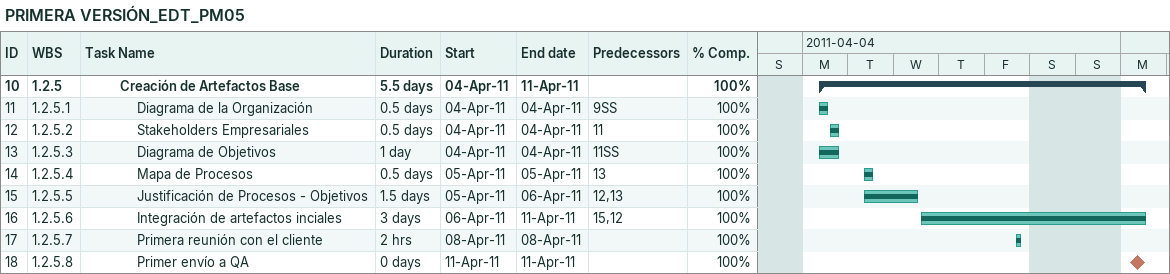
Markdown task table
PRIMERA VERSIÓN_EDT_PM05

| ID | WBS | Task | Duration | Start | Finish | Predecessors | % complete |
|---|---|---|---|---|---|---|---|
| 10 | 1.2.5 | **Creación de Artefactos Base** | 5.5d | 2011-04-04 | 2011-04-11 |  | 100 |
| 11 | 1.2.5.1 | Diagrama de la Organización | 0.5d | 2011-04-04 | 2011-04-04 | 9SS | 100 |
| 12 | 1.2.5.2 | Stakeholders Empresariales | 0.5d | 2011-04-04 | 2011-04-04 | 11 | 100 |
| 13 | 1.2.5.3 | Diagrama de Objetivos | 1d | 2011-04-04 | 2011-04-04 | 11SS | 100 |
| 14 | 1.2.5.4 | Mapa de Procesos | 0.5d | 2011-04-05 | 2011-04-05 | 13 | 100 |
| 15 | 1.2.5.5 | Justificación de Procesos - Objetivos | 1.5d | 2011-04-05 | 2011-04-06 | 12, 13 | 100 |
| 16 | 1.2.5.6 | Integración de artefactos inciales | 3d | 2011-04-06 | 2011-04-11 | 15, 12 | 100 |
| 17 | 1.2.5.7 | Primera reunión con el cliente | 2h | 2011-04-08 | 2011-04-08 |  | 100 |
| 18 | 1.2.5.8 | Primer envío a QA | 0d | 2011-04-11 | 2011-04-11 |  | 100 |
